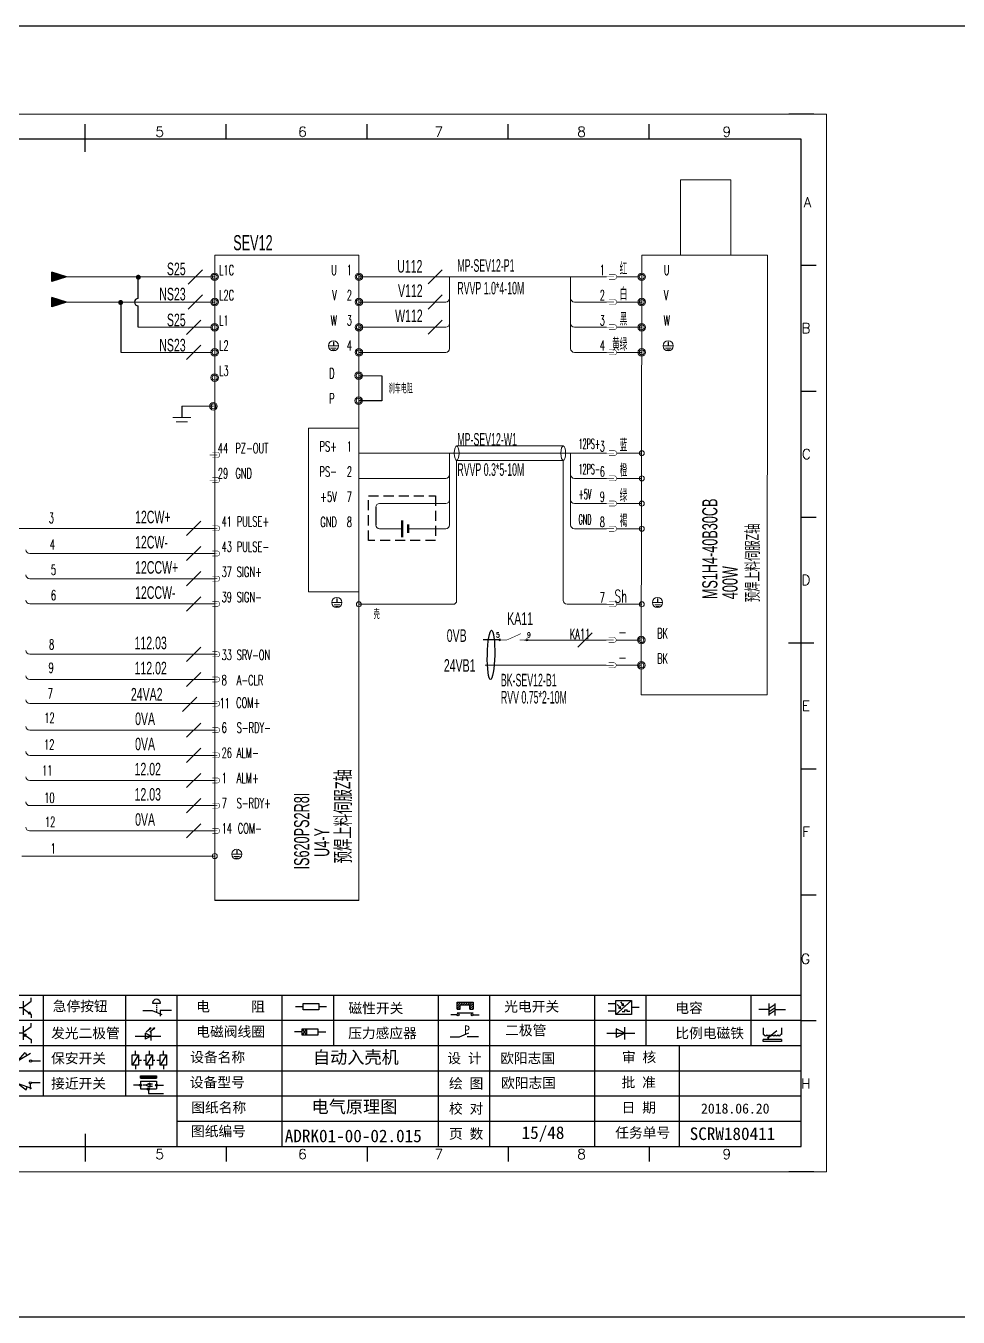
# Model space of a CAD drawing. Header units: millimetres. Extents: x 336 to 12810, y -1577 to 4105.
# Drawn here: x 9247.6 to 9432.7, y -364.4 to -108 of the extents above; entities that cross this region are included whole.
import ezdxf
from ezdxf.enums import TextEntityAlignment as Align

# ---------------------------------------------------------------- set-up
doc = ezdxf.new("R2010")
doc.units = ezdxf.units.MM
doc.linetypes.add('DASHED', pattern=[0.75, 0.5, -0.25])
doc.layers.add('AE_BOR', color=1, linetype='Continuous')
doc.layers.add('ELEMENT', color=3, linetype='Continuous')
doc.layers.add('Dimension', color=3, linetype='Continuous', lineweight=13)
doc.styles.get("Standard").update_dxf_attribs({"font": ''})
doc.styles.add('WD', font='romans.shx', dxfattribs={"width": 0.8, "bigfont": 'gbcbig.shx'})
doc.styles.add('样式 8', font='arial.ttf', dxfattribs={"width": 0.6, "height": 2.5})
doc.styles.add('汉字', font='')
doc.styles.get('Standard').set_extended_font_data('SimSun')
doc.styles.get('汉字').set_extended_font_data('新宋体')

# ---------------------------------------------------------------- blocks, each defined once
blk = doc.blocks.new('磁性开关')
at = {"linetype": 'ByBlock'}
h = blk.add_hatch(dxfattribs=at)
h.set_pattern_fill('ANSI31', color=256, scale=0.1, style=0)
h.paths.add_polyline_path([(-1910.88, -776.69), (-1910.88, -775.29), (-1907.69, -775.29), (-1907.69, -776.69), (-1908.31, -776.69), (-1908.31, -775.79), (-1910.25, -775.79), (-1910.25, -776.69)])
for p, q in [((-1910.88, -776.69), (-1910.88, -775.29)), ((-1910.88, -775.29), (-1907.69, -775.29)), ((-1910.88, -776.69), (-1910.25, -776.69)), ((-1910.25, -776.69), (-1910.25, -775.79)), ((-1910.25, -775.79), (-1908.31, -775.79)), ((-1908.31, -776.69), (-1908.31, -775.79)), ((-1908.31, -776.69), (-1907.69, -776.69)), ((-1907.69, -775.29), (-1907.69, -776.69)), ((-1910.91, -777.81), (-1912.09, -777.81)), ((-1910.88, -777.39), (-1907.69, -777.39)), ((-1907.66, -777.81), (-1906.48, -777.81))]:
    blk.add_line(p, q, dxfattribs=at)
for centre in [(-1910.68, -777.81), (-1907.88, -777.81)]:
    blk.add_circle(centre, 0.225, dxfattribs=at)
blk = doc.blocks.new('光电开关')
at = {"linetype": 'ByBlock'}
h = blk.add_hatch(dxfattribs=at)
h.set_pattern_fill('ANSI31', color=256, scale=0.01, style=0)
h.set_pattern_definition([(45, (0.172267, 0), (-0.0224506403, 0.0224506403), [])])
h.paths.add_polyline_path([(-1882.44, -776.34), (-1882.5, -775.91), (-1882.68, -776.07)])
h.paths.add_polyline_path([(-1882.86, -776.23), (-1882.44, -776.34), (-1882.68, -776.07)])
h.paths.add_polyline_path([(-1883.05, -776.88), (-1883.11, -776.45), (-1883.29, -776.61)])
h.paths.add_polyline_path([(-1883.47, -776.77), (-1883.05, -776.88), (-1883.29, -776.61)])
for p, q in [((-1884.01, -775.96), (-1885.56, -775.96)), ((-1880.91, -775.3), (-1884.01, -778.05)), ((-1883.75, -776.09), (-1883.05, -776.88)), ((-1883.11, -776.45), (-1883.47, -776.77)), ((-1883.05, -776.88), (-1883.47, -776.77)), ((-1883.14, -775.55), (-1882.44, -776.34)), ((-1883.05, -776.88), (-1883.11, -776.45)), ((-1882.5, -775.91), (-1882.86, -776.23)), ((-1882.44, -776.34), (-1882.86, -776.23)), ((-1882.44, -776.34), (-1882.5, -775.91)), ((-1879.37, -776.67), (-1880.91, -776.67)), ((-1884.01, -777.39), (-1885.56, -777.39)), ((-1882.78, -777.47), (-1882.23, -777.47)), ((-1882.23, -777.47), (-1882.23, -777.14)), ((-1882.23, -777.14), (-1881.78, -777.14)), ((-1881.78, -777.47), (-1881.78, -777.14)), ((-1881.23, -777.47), (-1881.78, -777.47))]:
    blk.add_line(p, q, dxfattribs=at)
blk.add_lwpolyline([(-1884.01, -775.3), (-1880.91, -775.3), (-1880.91, -778.05), (-1884.01, -778.05)], close=True, dxfattribs=at)
blk = doc.blocks.new('电磁阀线圈')
at = {"linetype": 'ByBlock'}
for p, q in [((-1854.61, -796.54), (-1856.17, -796.54)), ((-1854.61, -795.92), (-1853.75, -797.16)), ((-1853.75, -795.92), (-1854.61, -797.16)), ((-1853.75, -795.92), (-1853.75, -797.16)), ((-1851.53, -796.54), (-1849.97, -796.54))]:
    blk.add_line(p, q, dxfattribs=at)
blk.add_lwpolyline([(-1854.61, -795.92), (-1851.53, -795.92), (-1851.53, -797.16), (-1854.61, -797.16)], close=True, dxfattribs=at)
blk = doc.blocks.new('压力感应器')
at = {"linetype": 'ByBlock'}
for p, q in [((-1817.44, -777.73), (-1815.59, -777.73)), ((-1815.59, -777.73), (-1813.71, -776.93)), ((-1811.78, -777.73), (-1814.05, -777.73))]:
    blk.add_line(p, q, dxfattribs=at)
at = {"linetype": 'ByBlock', "insert": (-1814.65, -775.48), "char_height": 1.68, "width": 1.2242, "attachment_point": 1}
blk.add_mtext('{\\fNSimSun|b0|i0|c134|p49;P}', dxfattribs=at)
blk = doc.blocks.new('二极管')
at = {"linetype": 'ByBlock'}
for p, q in [((-1787.52, -776.77), (-1781.92, -776.77)), ((-1783.97, -776.77), (-1785.69, -775.9)), ((-1785.69, -775.9), (-1785.69, -777.65)), ((-1783.97, -776.77), (-1785.69, -777.65)), ((-1783.97, -777.99), (-1783.97, -775.56))]:
    blk.add_line(p, q, dxfattribs=at)
blk = doc.blocks.new('NPN三极管')
at = {"linetype": 'ByBlock'}
for p, q in [((-1785.73, -781.97), (-1787.81, -781.97)), ((-1785.73, -780.61), (-1785.73, -783.32)), ((-1785.73, -781.82), (-1784.15, -780.66)), ((-1784.15, -780.66), (-1784.15, -779.98)), ((-1785.73, -782.11), (-1784.15, -783.27)), ((-1784.41, -782.73), (-1784.74, -783.18)), ((-1784.15, -783.27), (-1784.74, -783.18)), ((-1784.15, -783.27), (-1784.41, -782.73)), ((-1784.15, -783.27), (-1784.15, -783.96))]:
    blk.add_line(p, q, dxfattribs=at)
blk = doc.blocks.new('PNP三极管')
at = {"linetype": 'ByBlock'}
for p, q in [((-1784.9, -786.74), (-1786.98, -786.74)), ((-1784.9, -785.38), (-1784.9, -788.09)), ((-1784.9, -786.59), (-1783.32, -785.43)), ((-1784.9, -786.88), (-1783.32, -788.04)), ((-1784.9, -786.88), (-1784.31, -786.97)), ((-1784.9, -786.88), (-1784.64, -787.42)), ((-1784.31, -786.97), (-1784.64, -787.42)), ((-1783.32, -785.43), (-1783.32, -784.75)), ((-1783.32, -788.04), (-1783.32, -788.73))]:
    blk.add_line(p, q, dxfattribs=at)
blk = doc.blocks.new('常开行程开关')
at = {"linetype": 'ByBlock'}
for p, q in [((-1786.29, -792.3), (-1788.01, -792.3)), ((-1785.89, -792.17), (-1784.52, -790.62)), ((-1785.89, -792.17), (-1783.43, -790.72)), ((-1784.52, -790.62), (-1784.19, -791.17)), ((-1781.48, -792.3), (-1783.21, -792.3))]:
    blk.add_line(p, q, dxfattribs=at)
for centre in [(-1786.07, -792.3), (-1783.42, -792.3)]:
    blk.add_circle(centre, 0.219, dxfattribs=at)
blk = doc.blocks.new('常闭行程开关')
at = {"linetype": 'ByBlock'}
for p, q in [((-1786.34, -796.62), (-1788.07, -796.62)), ((-1785.93, -796.72), (-1783.25, -797.7)), ((-1785.93, -796.72), (-1784.3, -798)), ((-1784.3, -798), (-1784.08, -797.4)), ((-1783.48, -796.84), (-1783.48, -797.85)), ((-1781.54, -796.62), (-1783.26, -796.62))]:
    blk.add_line(p, q, dxfattribs=at)
for centre in [(-1786.12, -796.62), (-1783.48, -796.62)]:
    blk.add_circle(centre, 0.219, dxfattribs=at)
blk = doc.blocks.new('电容')
at = {"linetype": 'ByBlock'}
for p, q in [((-1756.08, -781.77), (-1758.13, -781.77)), ((-1756.08, -782.99), (-1756.08, -780.56)), ((-1754.86, -780.79), (-1756.08, -781.55)), ((-1754.86, -781.44), (-1756.08, -782.2)), ((-1754.86, -781.99), (-1756.08, -782.75)), ((-1754.86, -782.99), (-1754.86, -780.56)), ((-1754.86, -781.77), (-1752.81, -781.77))]:
    blk.add_line(p, q, dxfattribs=at)
blk = doc.blocks.new('发光二极管')
at = {"linetype": 'ByBlock'}
for p, q in [((-1758.01, -786.77), (-1752.89, -786.77)), ((-1754.84, -786.77), (-1756.04, -786.16)), ((-1756.04, -786.16), (-1756.04, -787.39)), ((-1754.84, -786.77), (-1756.04, -787.39)), ((-1755.78, -785.92), (-1754.89, -785.14)), ((-1754.89, -785.14), (-1755.2, -785.22)), ((-1755.2, -785.22), (-1755.01, -785.43)), ((-1755.08, -785.92), (-1754.18, -785.14)), ((-1754.89, -785.14), (-1755.01, -785.43)), ((-1754.84, -787.63), (-1754.84, -785.92)), ((-1754.18, -785.14), (-1754.49, -785.22)), ((-1754.49, -785.22), (-1754.31, -785.43)), ((-1754.18, -785.14), (-1754.31, -785.43))]:
    blk.add_line(p, q, dxfattribs=at)
blk = doc.blocks.new('比例电磁阀')
at = {"linetype": 'ByBlock'}
for p, q in [((-1757.26, -775.38), (-1757.26, -776.71)), ((-1757.26, -776.71), (-1757.05, -776.71)), ((-1754.5, -775.98), (-1756.35, -777.44)), ((-1753.58, -776.71), (-1753.8, -776.71)), ((-1753.58, -775.38), (-1753.58, -776.71)), ((-1753.6, -777.73), (-1757.25, -777.73)), ((-1757.25, -778.13), (-1757.25, -777.73)), ((-1753.6, -778.13), (-1757.25, -778.13)), ((-1756.35, -777.44), (-1756.25, -777.25)), ((-1756.35, -777.44), (-1756.15, -777.38)), ((-1756.15, -777.38), (-1756.25, -777.25)), ((-1753.6, -777.73), (-1753.6, -778.13))]:
    blk.add_line(p, q, dxfattribs=at)
for centre in [(-1756.78, -776.71), (-1756.24, -776.71), (-1755.7, -776.71), (-1755.15, -776.71), (-1754.61, -776.71), (-1754.07, -776.71)]:
    blk.add_arc(centre, 0.271, 180, 0, dxfattribs=at)
blk = doc.blocks.new('保安开关')
at = {"linetype": 'ByBlock'}
for p, q in [((-1757.33, -790.79), (-1758.6, -792.81)), ((-1757.96, -790.79), (-1757.96, -789.97)), ((-1757.33, -791.8), (-1756.72, -791.8)), ((-1756.35, -791.8), (-1755.89, -791.8)), ((-1754.54, -790.79), (-1755.81, -792.81)), ((-1755.17, -790.79), (-1755.17, -789.97)), ((-1754.52, -791.8), (-1754.06, -791.8)), ((-1753.69, -791.8), (-1753.08, -791.8)), ((-1751.75, -790.79), (-1753.02, -792.81)), ((-1752.39, -790.79), (-1752.39, -789.97)), ((-1757.96, -792.81), (-1757.96, -793.62)), ((-1755.17, -792.81), (-1755.17, -793.62)), ((-1752.39, -792.81), (-1752.39, -793.62))]:
    blk.add_line(p, q, dxfattribs=at)
for points in [[(-1758.6, -790.79), (-1757.33, -790.79), (-1757.33, -792.81), (-1758.6, -792.81)], [(-1755.81, -790.79), (-1754.54, -790.79), (-1754.54, -792.81), (-1755.81, -792.81)], [(-1753.02, -790.79), (-1751.75, -790.79), (-1751.75, -792.81), (-1753.02, -792.81)]]:
    blk.add_lwpolyline(points, close=True, dxfattribs=at)
blk = doc.blocks.new('接近开关')
at = {"linetype": 'ByBlock'}
h = blk.add_hatch(dxfattribs=at)
h.set_pattern_fill('ANSI31', color=256, scale=0.01, style=0)
h.set_pattern_definition([(45, (-89.131516, -30.795668), (-0.0224506403, 0.0224506403), [])])
h.paths.add_polyline_path([(-1516.96, -1123.35), (-1516.96, -1122.85), (-1513.76, -1122.85), (-1513.76, -1123.35)])
for p, q in [((-1516.96, -1123.35), (-1516.96, -1122.85)), ((-1516.96, -1122.85), (-1513.76, -1122.85)), ((-1513.76, -1122.85), (-1513.76, -1123.35)), ((-1517.18, -1124.71), (-1518.36, -1124.71)), ((-1516.96, -1123.35), (-1513.76, -1123.35)), ((-1516.96, -1123.95), (-1513.76, -1123.95)), ((-1516.96, -1123.95), (-1516.96, -1125.47)), ((-1516.96, -1125.47), (-1513.76, -1125.47)), ((-1515.91, -1124.71), (-1516.45, -1124.71)), ((-1515.11, -1124.31), (-1515.91, -1124.71)), ((-1515.11, -1125.11), (-1515.91, -1124.71)), ((-1515.33, -1124.53), (-1515.17, -1124.53)), ((-1515.33, -1124.88), (-1515.17, -1124.88)), ((-1515.25, -1124.45), (-1515.25, -1124.61)), ((-1515.11, -1124.31), (-1515.11, -1125.11)), ((-1515.11, -1124.48), (-1514.58, -1124.48)), ((-1515.11, -1124.94), (-1514.58, -1124.94)), ((-1513.76, -1123.95), (-1513.76, -1125.47)), ((-1513.54, -1124.71), (-1512.36, -1124.71)), ((-1515.36, -1125.69), (-1515.36, -1126.36)), ((-1515.36, -1126.36), (-1512.36, -1126.36))]:
    blk.add_line(p, q, dxfattribs=at)
for centre in [(-1516.96, -1124.71), (-1515.36, -1125.47), (-1513.76, -1124.71)]:
    blk.add_circle(centre, 0.225, dxfattribs=at)
blk = doc.blocks.new('电阻')
at = {"linetype": 'ByBlock'}
for p, q in [((-3.09, 0), (-1.57, 0)), ((1.57, 0), (3.09, 0))]:
    blk.add_line(p, q, dxfattribs=at)
blk.add_lwpolyline([(-1.57, 0.63), (1.57, 0.63), (1.57, -0.63), (-1.57, -0.63)], close=True, dxfattribs=at)
blk = doc.blocks.new('急停按钮')
at = {"linetype": 'ByBlock'}
for p, q in [((-1.86, 0), (0, 0)), ((0, 0), (1.88, -0.81)), ((0.06, 1.45), (1.61, 1.45)), ((0.83, 1.45), (0.83, 1.24)), ((0.83, 1.07), (0.83, 0.85)), ((0.83, 0.68), (0.83, 0.47)), ((0.83, 0.29), (0.83, 0.08)), ((3.81, 0), (1.54, 0)), ((1.54, 0), (1.54, -1.15)), ((0.83, -0.09), (0.83, -0.24))]:
    blk.add_line(p, q, dxfattribs=at)
blk.add_arc((0.83, 1.45), 0.774, 0, 180)
blk = doc.blocks.new('电控横A4')
for p, q in [((292, -5), (5, -5)), ((292, -205), (292, -5)), ((10.03, -205), (289.53, -205)), ((130.8, -205), (190.75, -205)), ((190.75, -205), (259.54, -205))]:
    blk.add_line(p, q)
at = {"linetype": 'ByBlock'}
for p, q in [((292, -175), (5, -175)), ((292, -180), (5, -180)), ((292, -185), (5, -185)), ((292, -190), (5, -190)), ((292, -195), (5, -195)), ((292, -200), (168.03, -200))]:
    blk.add_line(p, q, dxfattribs=at)
at = {"color": 0, "lineweight": -2}
for p, q in [((141.48, -175), (141.48, -195)), ((157.79, -175), (157.79, -195)), ((168.03, -175), (168.03, -204.92)), ((188.84, -175), (188.84, -185)), ((199.08, -175), (199.08, -185)), ((219.89, -175), (219.89, -185)), ((230.12, -175), (230.12, -185)), ((250.93, -175), (250.93, -185)), ((261.17, -175), (261.17, -185)), ((281.98, -175), (281.98, -185)), ((188.84, -185), (188.84, -204.92)), ((219.89, -185), (219.89, -205)), ((230.12, -185), (230.12, -205)), ((250.93, -185), (250.93, -205)), ((267.79, -185), (267.79, -205))]:
    blk.add_line(p, q, dxfattribs=at)
at = {"color": 0, "ltscale": 2}
for p, q in [((292, -205), (292, -183.55)), ((259.54, -205), (289.53, -205)), ((259.54, -205), (292, -205))]:
    blk.add_line(p, q, dxfattribs=at)
at = {"layer": 'AE_BOR', "color": 1, "lineweight": 15}
for p, q in [((0, 0), (297, 0)), ((297, 0), (297, -210)), ((297, -210), (0, -210))]:
    blk.add_line(p, q, dxfattribs=at)
at = {"layer": 'AE_BOR'}
for p, q in [((149.78, -5), (149.78, -2)), ((177.78, -5), (177.78, -2)), ((205.78, -5), (205.78, -2)), ((233.78, -5), (233.78, -2)), ((261.78, -5), (261.78, -2)), ((292, -30), (295, -30)), ((292, -55), (295, -55)), ((292, -80), (295, -80)), ((292, -130), (295, -130)), ((292, -155), (295, -155)), ((292, -180), (295, -180)), ((149.78, -205), (149.78, -208)), ((177.78, -205), (177.78, -208)), ((205.78, -205), (205.78, -208)), ((233.78, -205), (233.78, -208)), ((261.78, -205), (261.78, -208))]:
    blk.add_line(p, q, dxfattribs=at)
at = {"layer": 'AE_BOR', "color": 2, "lineweight": 30}
for p, q in [((149.78, -7.5), (149.78, -2.5)), ((289.5, -105), (294.5, -105)), ((149.78, -202.5), (149.78, -207.5)), ((149.78, -205), (149.78, -207.5))]:
    blk.add_line(p, q, dxfattribs=at)
at = {"layer": 'AE_BOR', "lineweight": 30}
for p, q in [((294.53, 0), (289.53, 0)), ((294.53, -210), (289.53, -210))]:
    blk.add_line(p, q, dxfattribs=at)
at = {"linetype": 'ByBlock'}
for name, p in [('NPN三极管', (1923.2, 604.5)), ('磁性开关', (2134.53, 598.96)), ('光电开关', (2139.22, 599.27)), ('电容', (2041.69, 603.98)), ('PNP三极管', (1922.37, 604.27)), ('发光二极管', (1917.72, 603.69)), ('电磁阀线圈', (2047.53, 614.3)), ('压力感应器', (2039.72, 594.52)), ('二极管', (2040.91, 594.27)), ('比例电磁阀', (2041.69, 593.98)), ('常开行程开关', (1922.37, 604.27)), ('保安开关', (1917.72, 603.98)), ('常闭行程开关', (1922.37, 604.27)), ('接近开关', (1677.72, 931.9))]:
    blk.add_blockref(name, p, dxfattribs=at)
for name, p in [('急停按钮', (163.12, -177.98)), ('电阻', (194.66, -177.22))]:
    blk.add_blockref(name, p)
at = {"char_height": 2, "attachment_point": 1, "style": '汉字'}
for s, insert in [('{\\fKaiTi_GB2312|b0|i0|c134|p49;急停按钮}', (143.35, -176.12)), ('{\\fKaiTi_GB2312|b0|i0|c134|p49;电      阻}', (171.86, -176.19)), ('{\\fKaiTi_GB2312|b0|i0|c134|p49;磁性开关}', (202.07, -176.53)), ('{\\fKaiTi_GB2312|b0|i0|c134|p49;光电开关}', (233.02, -176.19)), ('{\\fKaiTi_GB2312|b0|i0|c134|p49;电容}', (267, -176.48)), ('{\\fKaiTi_GB2312|b0|i0|c134|p49;发光二极管}', (143.02, -181.48)), ('{\\fKaiTi_GB2312|b0|i0|c134|p49;电磁阀线圈}', (171.86, -181.19)), ('{\\fKaiTi_GB2312|b0|i0|c134|p49;压力感应器}', (202.02, -181.47)), ('{\\fKaiTi_GB2312|b0|i0|c134|p49;二极管}', (233.2, -180.91)), ('{\\fKaiTi_GB2312|b0|i0|c134|p49;比例电磁铁}', (267, -181.48)), ('{\\fKaiTi_GB2312|b0|i0|c134|p49;保安开关}', (143.02, -186.48)), ('设备名称', (170.65, -186.24)), ('{\\fKaiTi_GB2312|b0|i0|c134|p0;设 计}', (221.72, -186.46)), ('{\\fKaiTi_GB2312|b0|i0|c134|p0;审 核}', (256.39, -186.25)), ('{\\fKaiTi_GB2312|b0|i0|c134|p49;接近开关}', (143.02, -191.48)), ('设备型号', (170.58, -191.24)), ('{\\fKaiTi_GB2312|b0|i0|c134|p0;绘 图}', (222.05, -191.46)), ('{\\fKaiTi_GB2312|b0|i0|c134|p0;批 准}', (256.32, -191.25)), ('图纸名称', (170.86, -196.24)), ('{\\fKaiTi_GB2312|b0|i0|c134|p0;校 对}', (222.05, -196.46)), ('{\\fKaiTi_GB2312|b0|i0|c134|p0;日 期}', (256.32, -196.25)), ('图纸编号', (170.81, -200.96)), ('{\\fKaiTi_GB2312|b0|i0|c134|p0;页 数}', (222.05, -201.46)), ('任务单号', (255.06, -201.25))]:
    blk.add_mtext(s, dxfattribs=dict(at, insert=insert))
at = {"insert": (272.1, -196.45), "char_height": 2, "width": 60.2542, "attachment_point": 1}
blk.add_mtext('{\\fKaiTi_GB2312|b0|i0|c134|p49;2018.06.20}', dxfattribs=at)
at = {"layer": 'AE_BOR', "style": 'WD'}
for s, p in [('5', (164.59, -4.5)), ('6', (192.94, -4.5)), ('7', (220.04, -4.5)), ('8', (248.37, -4.5)), ('9', (277.23, -4.5)), ('5', (164.59, -207.5)), ('6', (192.94, -207.5)), ('7', (220.04, -207.5)), ('8', (248.37, -207.5)), ('9', (277.23, -207.5))]:
    blk.add_text(s, height=2, dxfattribs=at).set_placement(p, align=Align.CENTER)
for s, p in [('A', (294.03, -17.5)), ('B', (293.84, -42.5)), ('C', (293.93, -67.5)), ('D', (293.84, -92.5)), ('E', (293.74, -117.5)), ('F', (293.74, -142.5)), ('F', (293.74, -142.5)), ('G', (293.74, -167.72)), ('H', (293.84, -192.5))]:
    blk.add_text(s, height=2, dxfattribs=at).set_placement(p, align=Align.MIDDLE_RIGHT)
blk = doc.blocks.new('$element$00000498')
at = {"const_width": 0.0233}
for points in [[(0, 0), (0, -0.25)], [(-0.25, -0.2), (0, -0.75)], [(0, -0.75), (0, -1)]]:
    blk.add_lwpolyline(points, dxfattribs=at)
at = {"flags": 9}
blk.add_attdef('S', (0, 0), '', height=0.00000667, dxfattribs=at)
blk = doc.blocks.new('H_KA_NO')
at = {"lineweight": 0}
for centre in [(0.2, 0), (5.6, 0)]:
    blk.add_circle(centre, 0.2, dxfattribs=at)
at = {"layer": 'ELEMENT', "color": 1, "xscale": 5, "yscale": 5, "zscale": 5, "rotation": 270}
blk.add_blockref('$element$00000498', (5.4, 0), dxfattribs=at)
at = {"lineweight": 0, "style": 'WD', "width": 0.8}
blk.add_attdef('端子号', text='', height=1, dxfattribs=at).set_placement((0.2, 0.5), align=Align.RIGHT)
blk.add_attdef('端子号', (5.6, 0.5), '', height=1, dxfattribs=at)

msp = doc.modelspace()

# ---------------------------------------------------------------- hatches: boundary and pattern name
for points in [[(9252.729, -158.756), (9252.729, -156.886), (9255.647, -157.821)], [(9252.729, -163.756), (9252.729, -161.886), (9255.647, -162.821)]]:
    msp.add_hatch(color=256).paths.add_polyline_path(points)
at = {"lineweight": -2}
h = msp.add_hatch(color=0, dxfattribs=at)
edge = h.paths.add_edge_path()
edge.add_arc((9269.903, -157.877), 0.5, 0, 360)
h = msp.add_hatch(color=0, dxfattribs=at)
edge = h.paths.add_edge_path()
edge.add_arc((9266.398, -162.901), 0.5, 0, 360)

# ---------------------------------------------------------------- linework, layer by layer
for p, q in [((9255.647, -157.821), (9252.729, -156.886)), ((9252.729, -158.756), (9252.729, -156.886)), ((9255.647, -157.821), (9252.729, -158.756)), ((9269.899, -162.085), (9269.899, -157.821)), ((9255.647, -162.821), (9252.729, -161.886)), ((9252.729, -163.756), (9252.729, -161.886)), ((9255.647, -162.821), (9252.729, -163.756)), ((9266.482, -172.808), (9266.482, -162.821)), ((9269.899, -167.808), (9269.899, -163.557)), ((9308.654, -170.723), (9308.654, -171.513)), ((9375.144, -170.723), (9375.144, -171.513)), ((9313.707, -177.401), (9318.292, -177.471)), ((9318.292, -177.471), (9318.292, -182.401)), ((9278.521, -183.513), (9278.521, -185.694)), ((9318.292, -182.401), (9313.707, -182.401)), ((9317.084, -203.57), (9317.084, -207.07)), ((9309.339, -221.688), (9309.339, -222.478)), ((9373.02, -221.688), (9373.02, -222.478)), ((9341.699, -229.898), (9338.378, -229.898)), ((9289.446, -271.672), (9289.446, -272.462)), ((9313.707, -281.609), (9285.078, -281.609))]:
    msp.add_line(p, q)
at = {"lineweight": 0}
for p, q in [((9284.946, -157.821), (9255.647, -157.821)), ((9313.707, -157.804), (9362.903, -157.804)), ((9331.722, -172.054), (9331.722, -157.804)), ((9355.77, -172.054), (9355.77, -157.804)), ((9364.903, -157.804), (9369.146, -157.804)), ((9284.946, -162.821), (9255.647, -162.821)), ((9313.707, -162.804), (9330.972, -162.804)), ((9362.903, -162.804), (9356.52, -162.804)), ((9369.896, -162.804), (9364.903, -162.804)), ((9284.578, -167.808), (9269.899, -167.808)), ((9313.707, -167.804), (9330.972, -167.804)), ((9362.903, -167.804), (9356.52, -167.804)), ((9369.896, -167.808), (9364.903, -167.808)), ((9307.759, -171.52), (9309.548, -171.52)), ((9374.25, -171.52), (9376.038, -171.52)), ((9284.578, -172.808), (9266.482, -172.808)), ((9308.092, -171.948), (9309.216, -171.948)), ((9308.377, -172.295), (9308.95, -172.295)), ((9313.707, -172.804), (9330.972, -172.804)), ((9362.903, -172.804), (9356.52, -172.804)), ((9369.896, -172.812), (9364.903, -172.812)), ((9374.582, -171.948), (9375.706, -171.948)), ((9374.867, -172.295), (9375.441, -172.295)), ((9284.828, -183.513), (9278.521, -183.513)), ((9276.733, -185.708), (9280.31, -185.708)), ((9277.397, -186.566), (9279.646, -186.566)), ((9333.151, -191.356), (9354.312, -191.355)), ((9362.903, -192.82), (9313.707, -192.82)), ((9331.722, -207.07), (9331.722, -192.82)), ((9333.131, -194.285), (9333.131, -222.078)), ((9333.131, -194.285), (9354.312, -194.285)), ((9354.312, -194.285), (9354.312, -222.07)), ((9355.77, -207.07), (9355.77, -192.82)), ((9369.896, -192.824), (9364.903, -192.824)), ((9313.707, -197.82), (9330.972, -197.82)), ((9362.903, -197.82), (9356.52, -197.82)), ((9369.896, -197.828), (9364.903, -197.828)), ((9317.834, -202.82), (9330.972, -202.82)), ((9362.903, -202.82), (9356.52, -202.82)), ((9369.896, -202.828), (9364.903, -202.828)), ((9322.311, -207.82), (9317.834, -207.82)), ((9323.507, -207.82), (9330.972, -207.82)), ((9362.903, -207.82), (9356.52, -207.82)), ((9369.896, -207.828), (9364.903, -207.828)), ((9308.444, -222.485), (9310.233, -222.485)), ((9308.776, -222.914), (9309.901, -222.914)), ((9313.707, -222.828), (9332.381, -222.828)), ((9362.903, -222.82), (9355.062, -222.82)), ((9369.896, -222.828), (9364.903, -222.828)), ((9372.126, -222.485), (9373.914, -222.485)), ((9372.458, -222.914), (9373.582, -222.914)), ((9309.062, -223.26), (9309.635, -223.26)), ((9372.743, -223.26), (9373.317, -223.26)), ((9362.811, -229.929), (9346.631, -229.929)), ((9369.803, -229.933), (9364.811, -229.933)), ((9362.811, -234.929), (9338.792, -234.929)), ((9362.811, -234.929), (9340.894, -234.929)), ((9369.803, -234.937), (9364.811, -234.937)), ((9285.078, -247.812), (9248.334, -247.812)), ((9285.078, -252.816), (9248.334, -252.816)), ((9285.078, -257.804), (9248.334, -257.804)), ((9285.078, -262.808), (9248.334, -262.808)), ((9285.078, -267.808), (9248.314, -267.808)), ((9285.078, -272.812), (9246.77, -272.812)), ((9290.341, -272.469), (9288.552, -272.469)), ((9290.008, -272.898), (9288.884, -272.898)), ((9289.723, -273.244), (9289.15, -273.244))]:
    msp.add_line(p, q, dxfattribs=at)
at = {"color": 3, "lineweight": 0}
for p, q in [((9285.078, -207.745), (9227.708, -207.745)), ((9285.078, -212.745), (9248.334, -212.745)), ((9285.078, -217.745), (9248.334, -217.745)), ((9248.334, -222.745), (9285.078, -222.745)), ((9248.334, -232.745), (9285.078, -232.745)), ((9248.334, -237.749), (9285.078, -237.749)), ((9248.334, -242.544), (9285.078, -242.544))]:
    msp.add_line(p, q, dxfattribs=at)
at = {"color": 1}
msp.add_lwpolyline([(8713.982, -107.963), (10178.33, -107.963), (10178.33, -364.374), (8713.982, -364.374)], close=True, dxfattribs=at)
at = {"lineweight": 0}
for points in [[(9377.577, -138.521), (9387.577, -138.521), (9387.577, -153.521), (9377.577, -153.521)], [(9369.896, -153.521), (9394.896, -153.521), (9394.779, -240.772), (9369.779, -240.772)], [(9313.707, -187.82), (9303.707, -187.82), (9303.707, -220.32), (9313.707, -220.32)]]:
    msp.add_lwpolyline(points, close=True, dxfattribs=at)
msp.add_lwpolyline([(9285.078, -281.609), (9285.078, -153.521), (9313.707, -153.521), (9313.707, -281.609)], dxfattribs=at)
at = {"color": 3, "lineweight": 0, "const_width": 0.1, "flags": 128}
for points in [[(9364.403, -157.804), (9362.903, -157.804)], [(9364.403, -162.804), (9362.903, -162.804)], [(9364.403, -167.804), (9362.903, -167.804)], [(9364.403, -172.804), (9362.903, -172.804)], [(9285.578, -193.17), (9284.078, -193.17)], [(9364.403, -192.82), (9362.903, -192.82)], [(9285.578, -198.17), (9284.078, -198.17)], [(9364.403, -197.82), (9362.903, -197.82)], [(9364.403, -202.82), (9362.903, -202.82)], [(9285.578, -207.745), (9284.078, -207.745)], [(9364.403, -207.82), (9362.903, -207.82)], [(9285.578, -212.745), (9284.078, -212.745)], [(9285.578, -217.745), (9284.078, -217.745)], [(9285.578, -222.745), (9284.078, -222.745)], [(9364.403, -222.82), (9362.903, -222.82)], [(9364.311, -229.929), (9362.811, -229.929)], [(9285.578, -232.745), (9284.078, -232.745)], [(9364.311, -234.929), (9362.811, -234.929)], [(9285.578, -237.749), (9284.078, -237.749)], [(9285.578, -242.544), (9284.078, -242.544)], [(9285.578, -247.812), (9284.078, -247.812)], [(9285.578, -252.816), (9284.078, -252.816)], [(9285.578, -257.804), (9284.078, -257.804)], [(9285.578, -262.808), (9284.078, -262.808)], [(9285.578, -267.808), (9284.078, -267.808)]]:
    msp.add_lwpolyline(points, dxfattribs=at)
for points in [[(9363.403, -157.304), (9364.403, -157.304, -1), (9364.403, -158.304), (9363.403, -158.304)], [(9363.403, -162.304), (9364.403, -162.304, -1), (9364.403, -163.304), (9363.403, -163.304)], [(9363.403, -167.304), (9364.403, -167.304, -1), (9364.403, -168.304), (9363.403, -168.304)], [(9363.403, -172.304), (9364.403, -172.304, -1), (9364.403, -173.304), (9363.403, -173.304)], [(9363.403, -192.32), (9364.403, -192.32, -1), (9364.403, -193.32), (9363.403, -193.32)], [(9284.578, -192.67), (9285.578, -192.67, -1), (9285.578, -193.67), (9284.578, -193.67)], [(9363.403, -197.32), (9364.403, -197.32, -1), (9364.403, -198.32), (9363.403, -198.32)], [(9284.578, -197.67), (9285.578, -197.67, -1), (9285.578, -198.67), (9284.578, -198.67)], [(9363.403, -202.32), (9364.403, -202.32, -1), (9364.403, -203.32), (9363.403, -203.32)], [(9284.578, -207.245), (9285.578, -207.245, -1), (9285.578, -208.245), (9284.578, -208.245)], [(9363.403, -207.32), (9364.403, -207.32, -1), (9364.403, -208.32), (9363.403, -208.32)], [(9284.578, -212.245), (9285.578, -212.245, -1), (9285.578, -213.245), (9284.578, -213.245)], [(9284.578, -217.245), (9285.578, -217.245, -1), (9285.578, -218.245), (9284.578, -218.245)], [(9284.578, -222.245), (9285.578, -222.245, -1), (9285.578, -223.245), (9284.578, -223.245)], [(9363.403, -222.32), (9364.403, -222.32, -1), (9364.403, -223.32), (9363.403, -223.32)], [(9363.311, -229.429), (9364.311, -229.429, -1), (9364.311, -230.429), (9363.311, -230.429)], [(9284.578, -232.245), (9285.578, -232.245, -1), (9285.578, -233.245), (9284.578, -233.245)], [(9363.311, -234.429), (9364.311, -234.429, -1), (9364.311, -235.429), (9363.311, -235.429)], [(9284.578, -237.249), (9285.578, -237.249, -1), (9285.578, -238.249), (9284.578, -238.249)], [(9284.578, -242.044), (9285.578, -242.044, -1), (9285.578, -243.044), (9284.578, -243.044)], [(9284.578, -247.312), (9285.578, -247.312, -1), (9285.578, -248.312), (9284.578, -248.312)], [(9284.578, -252.316), (9285.578, -252.316, -1), (9285.578, -253.316), (9284.578, -253.316)], [(9284.578, -257.304), (9285.578, -257.304, -1), (9285.578, -258.304), (9284.578, -258.304)], [(9284.578, -262.308), (9285.578, -262.308, -1), (9285.578, -263.308), (9284.578, -263.308)], [(9284.578, -267.308), (9285.578, -267.308, -1), (9285.578, -268.308), (9284.578, -268.308)]]:
    msp.add_lwpolyline(points, format="xyb", dxfattribs=at)
at = {"color": 6, "linetype": 'DASHED', "ltscale": 4}
msp.add_lwpolyline([(9315.624, -201.258), (9328.911, -201.258), (9328.911, -210.157), (9315.624, -210.157)], close=True, dxfattribs=at)
at = {"color": 3}
for points in [[(9322.311, -206.122, 0.5, 0.5, 0), (9322.311, -209.518, 2, 2, 0)], [(9323.507, -206.971, 0.5, 0.5, 0), (9323.507, -208.669, 2, 2, 0)]]:
    msp.add_lwpolyline(points, format="xyseb", dxfattribs=at)
at = {"lineweight": 0}
for centre, radius in [((9285.078, -157.804), 0.75), ((9285.078, -157.804), 0.5), ((9313.707, -157.804), 0.75), ((9313.707, -157.804), 0.5), ((9369.896, -157.804), 0.75), ((9369.896, -157.804), 0.5), ((9285.078, -162.804), 0.75), ((9285.078, -162.804), 0.5), ((9313.707, -162.804), 0.75), ((9313.707, -162.804), 0.5), ((9369.896, -162.804), 0.75), ((9369.896, -162.804), 0.5), ((9285.078, -167.808), 0.75), ((9285.078, -167.808), 0.5), ((9313.707, -167.804), 0.75), ((9313.707, -167.804), 0.5), ((9369.896, -167.808), 0.75), ((9369.896, -167.808), 0.5), ((9308.654, -171.513), 1), ((9375.144, -171.513), 1), ((9285.078, -172.808), 0.75), ((9285.078, -172.808), 0.5), ((9313.707, -172.804), 0.75), ((9313.707, -172.804), 0.5), ((9369.896, -172.812), 0.75), ((9369.896, -172.812), 0.5), ((9313.673, -177.401), 0.75), ((9313.673, -177.401), 0.5), ((9285.078, -177.812), 0.75), ((9285.078, -177.812), 0.5), ((9313.673, -182.401), 0.75), ((9313.673, -182.401), 0.5), ((9284.828, -183.513), 0.75), ((9284.828, -183.513), 0.5), ((9369.896, -192.824), 0.5), ((9369.896, -197.828), 0.5), ((9369.896, -202.828), 0.5), ((9369.896, -207.828), 0.5), ((9309.339, -222.478), 1), ((9313.707, -222.828), 0.5), ((9369.896, -222.828), 0.5), ((9373.02, -222.478), 1), ((9369.803, -229.933), 0.75), ((9369.803, -229.933), 0.5), ((9369.803, -234.937), 0.75), ((9369.803, -234.937), 0.5), ((9289.446, -272.462), 1), ((9285.078, -272.812), 0.5)]:
    msp.add_circle(centre, radius, dxfattribs=at)
msp.add_arc((9269.899, -162.821), 0.736, 90, 270)
for centre, start, end in [((9330.972, -162.054), 270, 0), ((9356.52, -162.054), 180, 270), ((9330.972, -167.054), 270, 0), ((9356.52, -167.054), 180, 270), ((9330.972, -172.054), 270, 0), ((9356.52, -172.054), 180, 270), ((9330.972, -197.07), 270, 0), ((9356.52, -197.07), 180, 270), ((9330.972, -202.07), 270, 0), ((9356.52, -202.07), 180, 270), ((9317.834, -203.57), 90, 180), ((9317.834, -207.07), 180, 270), ((9330.972, -207.07), 270, 0), ((9356.52, -207.07), 180, 270), ((9332.381, -222.078), 270, 0), ((9355.062, -222.07), 180, 270), ((9248.314, -267.058), 180, 270)]:
    msp.add_arc(centre, 0.75, start, end, dxfattribs=at)
at = {"color": 3, "lineweight": 0}
for centre in [(9248.334, -211.995), (9248.334, -216.995), (9248.334, -221.995), (9248.334, -231.995), (9248.334, -236.999), (9248.334, -241.794), (9248.334, -247.062), (9248.334, -252.066), (9248.334, -257.054), (9248.334, -262.058)]:
    msp.add_arc(centre, 0.75, 180, 270, dxfattribs=at)
at = {"lineweight": 0}
msp.add_ellipse((9333.131, -192.82), major_axis=(0, 1.465), ratio=0.3169375, dxfattribs=at)
at = {"lineweight": 0, "extrusion": (0, 0, -1)}
msp.add_ellipse((9354.312, -192.82), major_axis=(0, 1.465), ratio=0.3169375, dxfattribs=at)
msp.add_ellipse((9339.953, -232.881), major_axis=(0.109, 4.907), ratio=0.1479253)
at = {"layer": 'Dimension', "lineweight": 0}
for p, q in [((9279.839, -159.235), (9282.668, -156.407)), ((9327.446, -159.218), (9330.275, -156.39)), ((9279.839, -164.235), (9282.668, -161.407)), ((9327.446, -164.218), (9330.275, -161.39)), ((9279.471, -169.222), (9282.3, -166.394)), ((9327.446, -169.218), (9330.275, -166.39)), ((9279.471, -174.222), (9282.3, -171.394)), ((9279.471, -209.159), (9282.3, -206.33)), ((9279.471, -214.159), (9282.3, -211.33)), ((9279.471, -219.159), (9282.3, -216.33)), ((9279.471, -224.159), (9282.3, -221.33)), ((9357.219, -231.343), (9360.047, -228.515)), ((9279.471, -234.159), (9282.3, -231.33)), ((9279.471, -239.163), (9282.3, -236.334)), ((9278.7, -244.101), (9281.529, -241.273)), ((9279.471, -249.226), (9282.3, -246.398)), ((9279.471, -254.23), (9282.3, -251.402)), ((9279.471, -259.218), (9282.3, -256.39)), ((9279.471, -264.222), (9282.3, -261.394)), ((9279.471, -269.222), (9282.3, -266.394))]:
    msp.add_line(p, q, dxfattribs=at)

# ---------------------------------------------------------------- block references
msp.add_blockref('电控横A4', (9109.558, -125.494))
at = {"lineweight": 0}
ref = msp.add_blockref('H_KA_NO', (9341.499, -229.898), dxfattribs=at)
ref.add_attrib('端子号', '9', (9347.099, -229.398), dxfattribs={"lineweight": 0, "height": 1, "style": 'WD', "width": 0.8})
ref.add_attrib('端子号', '5', dxfattribs={"lineweight": 0, "height": 1, "style": 'WD', "width": 0.8}).set_placement((9341.699, -229.398), align=Align.RIGHT)

# ---------------------------------------------------------------- texts
at = {"lineweight": 0, "style": 'WD', "width": 0.6}
for s, p in [('L1C', (9285.946, -157.454)), ('1', (9361.542, -157.446)), ('U', (9374.264, -157.454)), ('L2C', (9285.946, -162.454)), ('2', (9361.542, -162.446)), ('V', (9374.264, -162.454)), ('L1', (9285.946, -167.458)), ('3', (9361.542, -167.45)), ('W', (9374.264, -167.458)), ('L2', (9285.946, -172.458)), ('4', (9361.542, -172.454)), ('L3', (9285.946, -177.462)), ('刹车电阻', (9319.627, -180.95)), ('44', (9285.696, -192.82)), ('PZ-OUT', (9289.196, -192.82)), ('3', (9361.542, -192.466)), ('29', (9285.696, -197.82)), ('GND', (9289.196, -197.82)), ('6', (9361.542, -197.47)), ('9', (9361.542, -202.47)), ('41', (9286.446, -207.395)), ('PULSE+', (9289.446, -207.395)), ('8', (9361.542, -207.47)), ('43', (9286.446, -212.395)), ('PULSE-', (9289.446, -212.395)), ('37', (9286.446, -217.395)), ('SIGN+', (9289.446, -217.395)), ('39', (9286.446, -222.395)), ('SIGN-', (9289.446, -222.395)), ('7', (9361.542, -222.47)), ('KA11', (9355.59, -229.728)), ('BK', (9372.936, -229.583)), ('33', (9286.446, -233.883)), ('SRV-ON ', (9289.446, -233.883)), ('BK', (9372.936, -234.587)), ('8', (9286.446, -238.887)), ('A-CLR ', (9289.446, -238.887)), ('11', (9286.04, -243.47)), ('COM+', (9289.336, -243.361)), ('6', (9286.446, -248.318)), ('S-RDY-', (9289.446, -248.318)), ('26', (9286.446, -253.322)), ('ALM- ', (9289.446, -253.322)), ('1', (9286.446, -258.31)), ('ALM+', (9289.446, -258.31)), ('7', (9286.446, -263.314)), ('S-RDY+', (9289.446, -263.314)), ('14', (9286.446, -268.314)), ('COM-', (9289.658, -268.314))]:
    msp.add_text(s, height=2, dxfattribs=at).set_placement(p)
for s, height, p in [('U', 2, (9309.339, -157.454)), ('1', 2, (9312.339, -157.446)), ('红', 2.5, (9367.008, -157.454)), ('V', 2, (9309.339, -162.454)), ('2', 2, (9312.339, -162.446)), ('白', 2.5, (9367.008, -162.454)), ('W', 2, (9309.339, -167.454)), ('3', 2, (9312.339, -167.45)), ('黑', 2.5, (9367.008, -167.458)), ('4', 2, (9312.339, -172.454)), ('黄绿', 2.5, (9367.008, -172.458)), ('D', 2, (9308.897, -177.961)), ('P', 2, (9308.897, -182.961)), ('3', 2, (9253.16, -206.686)), ('4', 2, (9253.351, -211.944)), ('5', 2, (9253.577, -216.977)), ('6', 2, (9253.576, -222.011)), ('Sh', 2.5, (9367.008, -222.474)), ('8', 2, (9253.203, -231.785)), ('-', 2.5, (9366.915, -229.583)), ('9', 2, (9253.105, -236.423)), ('-', 2.5, (9366.915, -234.583)), ('7', 2, (9252.965, -241.547)), ('12', 2, (9253.295, -246.366)), ('12', 2, (9253.239, -251.683)), ('11', 2, (9252.841, -256.809)), ('10', 2, (9253.275, -262.25)), ('12', 2, (9253.43, -267.011)), ('1', 2, (9253.496, -272.325))]:
    msp.add_text(s, height=height, dxfattribs=at).set_placement(p, align=Align.RIGHT)
at = {"color": 6, "lineweight": 0, "style": 'WD', "width": 0.6}
for s, height, p in [('蓝', 2.5, (9367.008, -192.474)), ('PS+', 2, (9309.339, -192.47)), ('1', 2, (9312.339, -192.47)), ('橙', 2.5, (9367.008, -197.474)), ('PS-', 2, (9309.339, -197.47)), ('2', 2, (9312.339, -197.47)), ('绿', 2.5, (9367.008, -202.474)), ('+5V', 2, (9309.339, -202.47)), ('7', 2, (9312.339, -202.47)), ('褐', 2.5, (9367.008, -207.474)), ('GND', 2, (9309.339, -207.474)), ('8', 2, (9312.339, -207.474)), ('壳', 2, (9317.842, -225.756))]:
    msp.add_text(s, height=height, dxfattribs=at).set_placement(p, align=Align.RIGHT)
at = {"color": 6, "lineweight": 0}
for s, height, style, width, p in [('12PS+', 2, 'WD', 0.4, (9357.34, -191.974)), ('12PS-', 2, 'WD', 0.4, (9357.34, -196.974)), ('+5V', 2, 'WD', 0.4, (9357.34, -201.974)), ('GND', 2, 'WD', 0.4, (9357.34, -206.974)), ('112.03', 2.5, '样式 8', 0.6, (9269.161, -231.745)), ('112.02', 2.5, '样式 8', 0.6, (9269.161, -236.749))]:
    msp.add_text(s, height=height, dxfattribs=dict(at, style=style, width=width)).set_placement(p)
msp.add_text('15/48', height=2.5).set_placement((9346.025, -328.982))
at = {"attachment_point": 1}
for s, width, insert, char_height in [('自动入壳机', 22.80454, (9304.587, -311.521), 2.5), ('欧阳志国', 22.80454, (9341.769, -311.942), 2), ('欧阳志国', 22.80454, (9341.941, -316.858), 2), ('电气原理图', 22.80454, (9304.302, -321.33), 2.5), ('ADRK01-00-02.015', 32.99572, (9298.991, -327.131), 2.5), ('SCRW180411', 32.99572, (9379.402, -326.7), 2.5)]:
    msp.add_mtext_dynamic_manual_height_columns(s, width=width, gutter_width=12.5, heights=[0], dxfattribs=dict(at, insert=insert, char_height=char_height))
at = {"layer": 'Dimension', "lineweight": 0, "style": '样式 8', "width": 0.6}
for s, height, p in [('SEV12', 3, (9288.752, -152.521)), ('24VB1', 2.5, (9330.586, -236.223)), ('24VA2', 2.5, (9268.434, -241.939))]:
    msp.add_text(s, height=height, dxfattribs=at).set_placement(p)
for s, p in [('S25', (9279.313, -157.482)), ('U112', (9326.334, -156.965)), ('NS23', (9279.313, -162.482)), ('V112', (9326.376, -161.804)), ('S25', (9279.313, -167.618)), ('W112', (9326.376, -166.804)), ('NS23', (9279.313, -172.618))]:
    msp.add_text(s, height=2.5, dxfattribs=at).set_placement(p, align=Align.RIGHT)
at = {"layer": 'Dimension', "color": 3, "lineweight": 0, "style": '样式 8'}
for s, width, p in [('MP-SEV12-P1', 0.5, (9333.266, -156.804)), ('MP-SEV12-W1', 0.5, (9333.266, -191.32)), ('KA11', 0.6, (9343.173, -226.92)), ('0VB', 0.6, (9331.159, -230.288)), ('BK-SEV12-B1', 0.5, (9341.915, -239.128)), ('0VA', 0.6, (9269.266, -246.812)), ('0VA', 0.6, (9269.266, -251.816)), ('0VA', 0.6, (9269.266, -266.808))]:
    msp.add_text(s, height=2.5, dxfattribs=dict(at, width=width)).set_placement(p)
at = {"layer": 'Dimension', "color": 1, "lineweight": 0, "style": '样式 8', "width": 0.5}
for s, p in [('RVVP 1.0*4-10M', (9333.266, -158.804)), ('RVVP 0.3*5-10M', (9333.266, -194.82)), ('RVV 0.75*2-10M', (9341.915, -240.027))]:
    msp.add_text(s, height=2.5, dxfattribs=at).set_placement(p, align=Align.TOP_LEFT)
at = {"layer": 'Dimension', "color": 6, "lineweight": 0, "style": '样式 8', "width": 0.6}
for s, p in [('MS1H4-40B30CB', (9384.913, -221.813)), ('IS620PS2R8I', (9303.841, -275.475))]:
    msp.add_text(s, height=3, rotation=90, dxfattribs=at).set_placement(p)
for s, p in [('12CW+', (9269.266, -206.745)), ('12CW-', (9269.266, -211.745)), ('12CCW+', (9269.266, -216.745)), ('12CCW-', (9269.266, -221.745)), ('12.02', (9269.161, -256.804)), ('12.03', (9269.161, -261.808))]:
    msp.add_text(s, height=2.5, dxfattribs=at).set_placement(p)
at = {"layer": 'Dimension', "color": 3, "lineweight": 0, "style": '样式 8', "width": 0.6}
msp.add_text('预焊上料伺服Z轴', height=2.5, rotation=90, dxfattribs=at).set_placement((9393.11, -222.405))
at = {"layer": 'Dimension', "lineweight": 0, "style": '样式 8', "width": 0.6}
for s, p in [('400W', (9388.913, -221.813)), ('预焊上料伺服Z轴', (9312.038, -274.267)), ('U4-Y', (9307.841, -272.975))]:
    msp.add_text(s, height=3, rotation=90, dxfattribs=at).set_placement(p)

doc.saveas('drawing.dxf')
